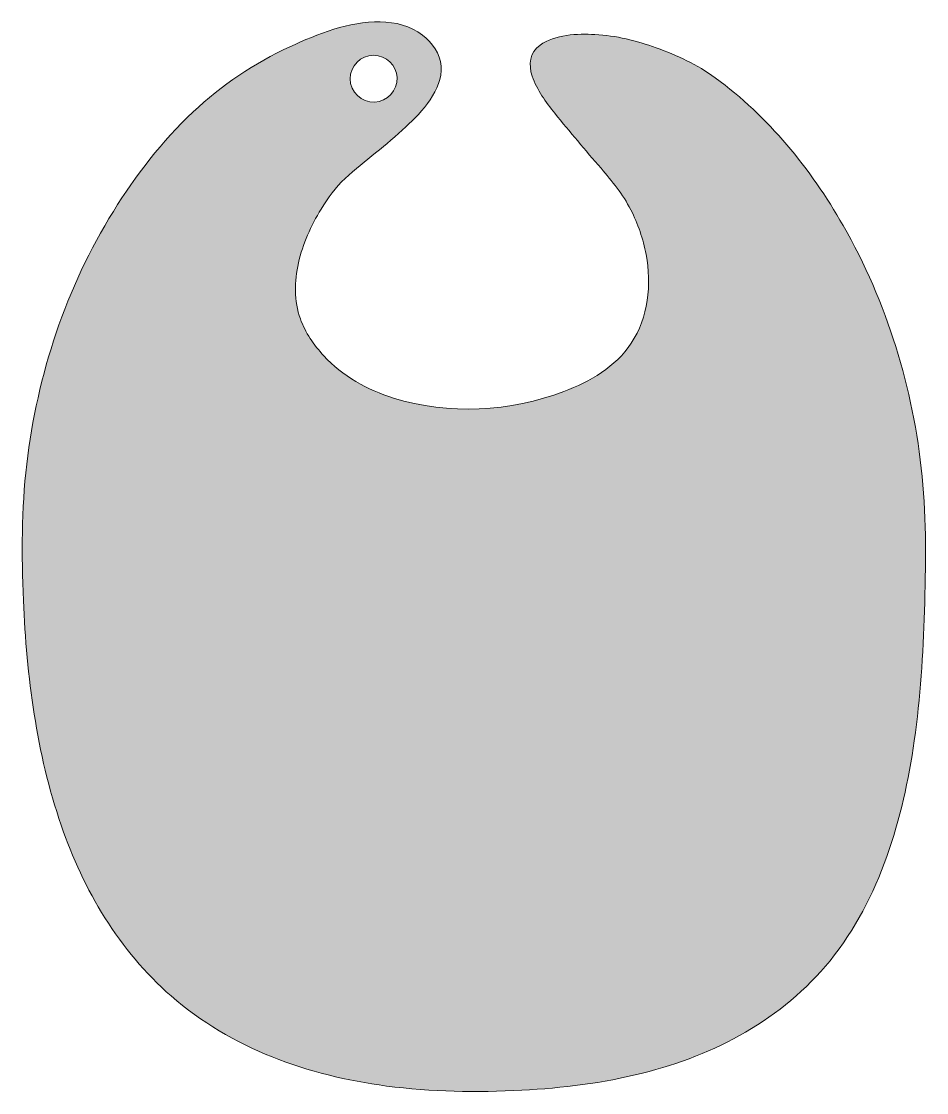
# Model space of a CAD drawing. Header units: inches. Extents: x 0 to 86, y 0 to 102.
import ezdxf

# ---------------------------------------------------------------- set-up
doc = ezdxf.new("R2010")
doc.units = ezdxf.units.IN
doc.header["$MEASUREMENT"] = 0
doc.layers.add('Layer 1', color=7, linetype='Continuous')

msp = doc.modelspace()

# ---------------------------------------------------------------- hatches: boundary and pattern name
at = {"layer": 'Layer 1', "true_color": 0xbeea78}
h = msp.add_hatch(color=71, dxfattribs=at)
h.dxf.hatch_style = 2
edge = h.paths.add_edge_path()
edge.add_spline(control_points=[(60.23, 99.13), (58.35, 99.81), (56.41, 100.3), (54.4, 100.4), (52.72, 100.49), (50.62, 100.41), (49.19, 99.38), (48.2, 98.67), (48.08, 97.53), (48.44, 96.44), (48.88, 95.13), (49.74, 93.98), (50.59, 92.92), (52.02, 91.15), (53.49, 89.41), (54.98, 87.69), (56.05, 86.45), (57.06, 85.22), (57.8, 83.76), (58.49, 82.42), (58.98, 80.98), (59.26, 79.5), (59.79, 76.64), (59.48, 73.54), (57.85, 71.07), (56.37, 68.82), (53.92, 67.43), (51.45, 66.49), (46.4, 64.56), (40.46, 64.23), (35.28, 65.86), (32.79, 66.64), (30.42, 67.95), (28.64, 69.89), (27.71, 70.9), (26.89, 72.1), (26.42, 73.39), (25.8, 75.09), (25.85, 76.96), (26.24, 78.7), (26.65, 80.51), (27.43, 82.23), (28.39, 83.81), (29.04, 84.88), (29.76, 85.88), (30.68, 86.73), (32.54, 88.43), (34.61, 89.88), (36.44, 91.62), (37.96, 93.07), (39.95, 95.1), (39.8, 97.4), (39.71, 98.59), (38.94, 99.61), (38.02, 100.33), (36.88, 101.22), (35.44, 101.59), (34.01, 101.6), (31.02, 101.64), (28.09, 100.47), (25.42, 99.23), (22.04, 97.66), (18.95, 95.59), (16.23, 93.04), (13.28, 90.27), (10.79, 87.03), (8.66, 83.6), (6.41, 79.98), (4.6, 76.1), (3.23, 72.07), (1.86, 68.02), (0.93, 63.83), (0.43, 59.58), (-0.07, 55.29), (-0.07, 50.97), (0.11, 46.65), (0.42, 39.44), (1.35, 32.15), (3.7, 25.29), (5.82, 19.13), (9.2, 13.38), (14.15, 9.07), (19.88, 4.08), (27.16, 1.5), (34.61, 0.52), (38.87, -0.04), (43.19, -0.1), (47.47, 0.12), (51.32, 0.32), (55.17, 0.8), (58.92, 1.74), (65.78, 3.46), (72.23, 6.85), (76.73, 12.42), (81.52, 18.35), (83.67, 25.89), (84.73, 33.32), (85.32, 37.4), (85.58, 41.53), (85.7, 45.65), (85.83, 49.91), (85.9, 54.19), (85.48, 58.43), (84.65, 66.79), (82.14, 74.97), (77.97, 82.27), (74.88, 87.66), (70.87, 92.61), (65.83, 96.29), (64.13, 97.53), (62.2, 98.42), (60.23, 99.13)], knot_values=[0, 0, 0, 0, 1, 1, 1, 2, 2, 2, 3, 3, 3, 4, 4, 4, 5, 5, 5, 6, 6, 6, 7, 7, 7, 8, 8, 8, 9, 9, 9, 10, 10, 10, 11, 11, 11, 12, 12, 12, 13, 13, 13, 14, 14, 14, 15, 15, 15, 16, 16, 16, 17, 17, 17, 18, 18, 18, 19, 19, 19, 20, 20, 20, 21, 21, 21, 22, 22, 22, 23, 23, 23, 24, 24, 24, 25, 25, 25, 26, 26, 26, 27, 27, 27, 28, 28, 28, 29, 29, 29, 30, 30, 30, 31, 31, 31, 32, 32, 32, 33, 33, 33, 34, 34, 34, 35, 35, 35, 36, 36, 36, 37, 37, 37, 37], degree=3, periodic=1)
edge = h.paths.add_edge_path()
edge.add_spline(control_points=[(35.61, 96.3), (35.66, 95.08), (34.69, 94.03), (33.48, 93.97), (32.23, 93.92), (31.15, 94.95), (31.15, 96.2), (31.15, 97.41), (32.17, 98.43), (33.38, 98.43), (34.56, 98.43), (35.56, 97.47), (35.61, 96.3)], knot_values=[0, 0, 0, 0, 1, 1, 1, 2, 2, 2, 3, 3, 3, 4, 4, 4, 4], degree=3, periodic=1)

# ---------------------------------------------------------------- linework, layer by layer
at = {"layer": 'Layer 1', "lineweight": 0}
for points, knots in [([(60.23, 99.13), (58.35, 99.81), (56.41, 100.3), (54.4, 100.4), (52.72, 100.49), (50.62, 100.41), (49.19, 99.38), (48.2, 98.67), (48.08, 97.53), (48.44, 96.44), (48.88, 95.13), (49.74, 93.98), (50.59, 92.92), (52.02, 91.15), (53.49, 89.41), (54.98, 87.69), (56.05, 86.45), (57.06, 85.22), (57.8, 83.76), (58.49, 82.42), (58.98, 80.98), (59.26, 79.5), (59.79, 76.64), (59.48, 73.54), (57.85, 71.07), (56.37, 68.82), (53.92, 67.43), (51.45, 66.49), (46.4, 64.56), (40.46, 64.23), (35.28, 65.86), (32.79, 66.64), (30.42, 67.95), (28.64, 69.89), (27.71, 70.9), (26.89, 72.1), (26.42, 73.39), (25.8, 75.09), (25.85, 76.96), (26.24, 78.7), (26.65, 80.51), (27.43, 82.23), (28.39, 83.81), (29.04, 84.88), (29.76, 85.88), (30.68, 86.73), (32.54, 88.43), (34.61, 89.88), (36.44, 91.62), (37.96, 93.07), (39.95, 95.1), (39.8, 97.4), (39.71, 98.59), (38.94, 99.61), (38.02, 100.33), (36.88, 101.22), (35.44, 101.59), (34.01, 101.6), (31.02, 101.64), (28.09, 100.47), (25.42, 99.23), (22.04, 97.66), (18.95, 95.59), (16.23, 93.04), (13.28, 90.27), (10.79, 87.03), (8.66, 83.6), (6.41, 79.98), (4.6, 76.1), (3.23, 72.07), (1.86, 68.02), (0.93, 63.83), (0.43, 59.58), (-0.07, 55.29), (-0.07, 50.97), (0.11, 46.65), (0.42, 39.44), (1.35, 32.15), (3.7, 25.29), (5.82, 19.13), (9.2, 13.38), (14.15, 9.07), (19.88, 4.08), (27.16, 1.5), (34.61, 0.52), (38.87, -0.04), (43.19, -0.1), (47.47, 0.12), (51.32, 0.32), (55.17, 0.8), (58.92, 1.74), (65.78, 3.46), (72.23, 6.85), (76.73, 12.42), (81.52, 18.35), (83.67, 25.89), (84.73, 33.32), (85.32, 37.4), (85.58, 41.53), (85.7, 45.65), (85.83, 49.91), (85.9, 54.19), (85.48, 58.43), (84.65, 66.79), (82.14, 74.97), (77.97, 82.27), (74.88, 87.66), (70.87, 92.61), (65.83, 96.29), (64.13, 97.53), (62.2, 98.42), (60.23, 99.13)], [0, 0, 0, 0, 1, 1, 1, 2, 2, 2, 3, 3, 3, 4, 4, 4, 5, 5, 5, 6, 6, 6, 7, 7, 7, 8, 8, 8, 9, 9, 9, 10, 10, 10, 11, 11, 11, 12, 12, 12, 13, 13, 13, 14, 14, 14, 15, 15, 15, 16, 16, 16, 17, 17, 17, 18, 18, 18, 19, 19, 19, 20, 20, 20, 21, 21, 21, 22, 22, 22, 23, 23, 23, 24, 24, 24, 25, 25, 25, 26, 26, 26, 27, 27, 27, 28, 28, 28, 29, 29, 29, 30, 30, 30, 31, 31, 31, 32, 32, 32, 33, 33, 33, 34, 34, 34, 35, 35, 35, 36, 36, 36, 37, 37, 37, 37]), ([(35.61, 96.3), (35.66, 95.08), (34.69, 94.03), (33.48, 93.97), (32.23, 93.92), (31.15, 94.95), (31.15, 96.2), (31.15, 97.41), (32.17, 98.43), (33.38, 98.43), (34.56, 98.43), (35.56, 97.47), (35.61, 96.3)], [0, 0, 0, 0, 1, 1, 1, 2, 2, 2, 3, 3, 3, 4, 4, 4, 4])]:
    msp.add_open_spline(points, degree=3, knots=knots, dxfattribs=at)

doc.saveas('drawing.dxf')
